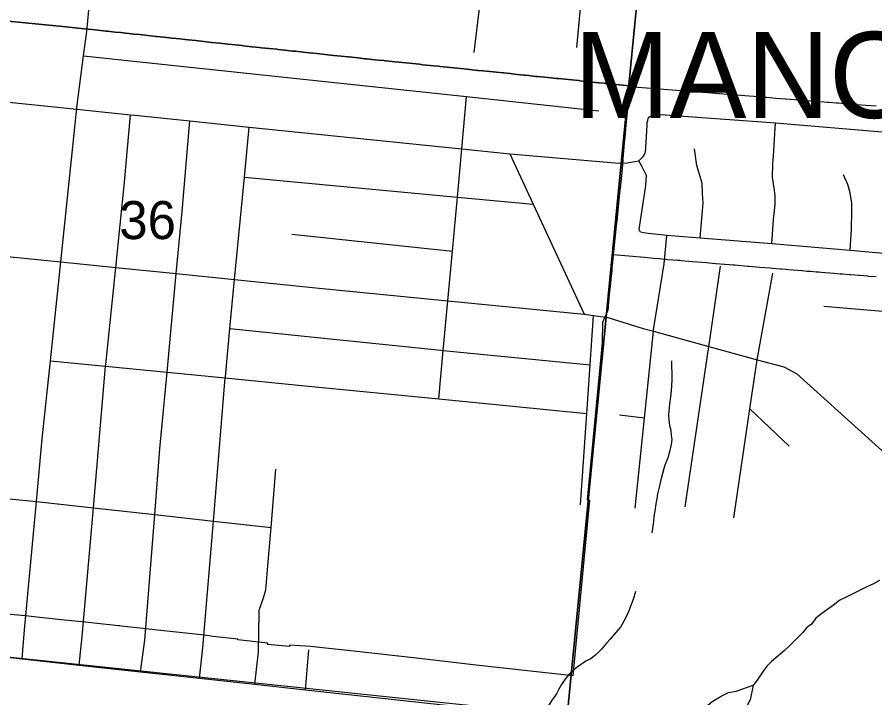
# Model space of a CAD drawing. Extents: x 0 to 34, y 0 to 22.
# Drawn here: x 2.959 to 3.903, y 14.383 to 15.132 of the extents above; entities that cross this region are included whole.
import ezdxf

# ---------------------------------------------------------------- set-up
doc = ezdxf.new("R2010")
doc.units = 0
for name, color, linetype in [('GM_X_City_Street', 7, 'Continuous'), ('GM_X_Corporation', 7, 'Continuous'), ('GM_X_Corporation_Text', 7, 'Continuous'), ('GM_X_County_Road', 7, 'Continuous'), ('GM_X_Minor_River', 7, 'Continuous'), ('GM_X_Rail_Line', 7, 'Continuous'), ('GM_X_Section', 7, 'Continuous'), ('GM_X_Section_Text', 7, 'Continuous'), ('GM_X_Township_Road', 7, 'Continuous'), ('GM_X_Unincorporated', 7, 'Continuous')]:
    doc.layers.add(name, color=color, linetype=linetype)

msp = doc.modelspace()

# ---------------------------------------------------------------- linework, layer by layer
at = {"layer": 'GM_X_City_Street'}
for p, q in [((3.5011, 14.98187), (3.62102, 14.9718)), ((3.26127, 14.8935), (3.43788, 14.87484)), ((3.76513, 14.70152), (3.80833, 14.6602)), ((3.64922, 14.69101), (3.62172, 14.6944)), ((2.96476, 14.42637), (2.96712, 14.45835)), ((3.02725, 14.41951), (3.03073, 14.45098)), ((3.09491, 14.41208), (3.09973, 14.44688)), ((3.15963, 14.40498), (3.16331, 14.43837)), ((3.22062, 14.3983), (3.22472, 14.43409)), ((3.27619, 14.39219), (3.27998, 14.43638))]:
    msp.add_line(p, q, dxfattribs=at)
for points in [[(3.03563, 15.11632), (3.03897, 15.15202), (3.05874, 15.36345), (3.06149, 15.39296), (3.0637, 15.43644), (3.06457, 15.45517), (3.06481, 15.45829), (3.0659, 15.46093), (3.06878, 15.46502), (3.07542, 15.47281), (3.10941, 15.51176), (3.11264, 15.51927), (3.14667, 15.58742), (3.14781, 15.58969), (3.18775, 15.68951), (3.25678, 15.862)], [(3.46171, 15.09354), (3.47289, 15.18456)], [(3.47353, 15.18979), (3.57347, 15.17785), (3.5772, 15.17547), (3.57976, 15.17162), (3.58075, 15.16589), (3.57449, 15.09888)], [(3.02261, 15.01091), (3.02415, 15.0257), (3.0247, 15.03086), (3.0249, 15.03278), (3.03219, 15.08959), (3.03563, 15.11632)], [(3.03219, 15.08959), (3.45359, 15.04479), (3.59915, 15.02932)], [(3.42284, 14.71221), (3.42777, 14.76551), (3.43283, 14.82022), (3.43788, 14.87484), (3.44338, 14.93434), (3.44827, 14.98731), (3.45359, 15.04479)], [(3.03073, 14.45098), (3.04295, 14.59237), (3.05643, 14.74834), (3.05659, 14.75024), (3.06759, 14.85687), (3.07725, 14.95055), (3.08379, 15.02479)], [(3.09973, 14.44688), (3.11047, 14.58496), (3.11612, 14.65751), (3.12398, 14.74167), (3.13412, 14.8501), (3.14051, 14.91857), (3.14903, 15.01808)], [(2.96712, 14.45835), (2.9803, 14.59925), (2.98676, 14.66831), (2.99576, 14.75434), (3.00713, 14.86303), (3.02261, 15.01091)], [(3.16331, 14.43837), (3.17495, 14.57788), (3.18808, 14.73533), (3.18819, 14.73674), (3.19325, 14.78984), (3.19836, 14.84356), (3.2091, 14.95629), (3.21434, 15.01136)], [(3.2091, 14.95629), (3.44338, 14.93434), (3.52672, 14.92653)], [(2.8659, 14.87742), (2.93712, 14.87016), (3.00713, 14.86303), (3.06759, 14.85687), (3.13412, 14.8501), (3.19836, 14.84356), (3.28757, 14.83447), (3.43283, 14.82022), (3.58274, 14.80551)], [(3.63908, 14.59219), (3.64922, 14.69101), (3.65903, 14.78664), (3.65919, 14.78816), (3.67083, 14.86098)], [(3.69418, 14.59339), (3.72005, 14.76996), (3.72104, 14.77675), (3.73299, 14.85823)], [(3.74741, 14.58136), (3.76513, 14.70152), (3.77308, 14.75545), (3.79051, 14.85064)], [(3.84657, 14.81423), (3.95876, 14.80488), (4.03983, 14.79812), (4.04133, 14.79717), (4.0428, 14.79538)], [(3.57891, 14.59561), (3.58571, 14.69621), (3.58933, 14.7497), (3.59302, 14.8041)], [(3.19325, 14.78984), (3.4254, 14.76574), (3.42777, 14.76551), (3.58933, 14.7497)], [(2.99576, 14.75434), (3.05643, 14.74834), (3.12398, 14.74167), (3.18808, 14.73533), (3.27957, 14.72629), (3.42284, 14.71221), (3.58571, 14.69621)], [(3.22472, 14.43409), (3.2253, 14.47695), (3.2253, 14.47963), (3.22562, 14.48089), (3.23022, 14.49345), (3.23265, 14.50214), (3.23487, 14.52871), (3.2384, 14.57091), (3.24375, 14.63497)], [(2.84158, 14.61448), (2.91375, 14.60656), (2.95071, 14.6025), (2.9803, 14.59925), (3.04295, 14.59237), (3.11047, 14.58496), (3.17495, 14.57788), (3.2384, 14.57091)]]:
    msp.add_lwpolyline(points, dxfattribs=at)
at = {"layer": 'GM_X_Corporation'}
for points in [[(3.90416, 15.03418), (3.89267, 15.035), (3.87689, 15.03624), (3.87174, 15.03669), (3.86257, 15.03748), (3.86038, 15.03767), (3.85194, 15.0384), (3.85109, 15.03847), (3.84263, 15.03914), (3.8419, 15.0392), (3.83916, 15.03941), (3.83315, 15.0399), (3.8322, 15.03998), (3.82388, 15.04066), (3.82287, 15.04074), (3.81892, 15.04101), (3.80491, 15.04201), (3.80389, 15.0421), (3.7939, 15.04291), (3.78355, 15.04375), (3.78092, 15.04396), (3.76966, 15.04487), (3.75974, 15.04566), (3.75535, 15.04605), (3.75066, 15.04636), (3.74133, 15.0471), (3.73145, 15.0479), (3.71877, 15.04891), (3.70825, 15.04976), (3.6993, 15.05048), (3.69001, 15.05115), (3.68951, 15.05119), (3.68478, 15.05158), (3.67986, 15.05199), (3.67061, 15.05274), (3.66117, 15.05342), (3.63277, 15.05565), (3.63286, 15.05664), (3.62196, 15.05783), (3.61455, 15.05864), (3.60701, 15.05938), (3.60611, 15.05943), (3.60545, 15.05947), (3.59947, 15.06011), (3.59193, 15.06085), (3.5905, 15.061), (3.58665, 15.06139), (3.58438, 15.06164), (3.57803, 15.06234), (3.57718, 15.06243), (3.57698, 15.06245), (3.56944, 15.06319), (3.56567, 15.06355), (3.5619, 15.06394), (3.55423, 15.06474), (3.55241, 15.06493), (3.54669, 15.06552), (3.53915, 15.06625), (3.53173, 15.06694), (3.52979, 15.06714), (3.5242, 15.06771), (3.52202, 15.06794), (3.51804, 15.06847), (3.51666, 15.06856), (3.50913, 15.06934), (3.50626, 15.06961), (3.50159, 15.07011), (3.49451, 15.07085), (3.49419, 15.07088), (3.48664, 15.07164), (3.48287, 15.07197), (3.47897, 15.07237), (3.47144, 15.07314), (3.46676, 15.07362), (3.46564, 15.07374), (3.46208, 15.07412), (3.45454, 15.07492), (3.44701, 15.07573), (3.44325, 15.07613), (3.43948, 15.07653), (3.43208, 15.07731), (3.42454, 15.07812), (3.4226, 15.0783), (3.417, 15.07885), (3.41369, 15.07915), (3.41323, 15.0792), (3.40934, 15.0796), (3.40557, 15.07999), (3.40375, 15.08018), (3.4018, 15.08039), (3.39427, 15.08117), (3.38686, 15.08194), (3.37932, 15.08273), (3.37438, 15.08324), (3.37178, 15.08351), (3.36424, 15.08426), (3.36406, 15.08428), (3.36243, 15.08447), (3.35671, 15.08512), (3.35293, 15.08546), (3.3493, 15.08585), (3.34358, 15.08644), (3.34176, 15.08659), (3.33422, 15.08736), (3.32372, 15.08844), (3.32317, 15.0885), (3.31563, 15.0893), (3.30696, 15.09023), (3.29782, 15.0912), (3.28918, 15.09212), (3.28027, 15.09307), (3.27125, 15.09404), (3.26521, 15.09468), (3.26208, 15.09501), (3.2536, 15.09592), (3.24644, 15.09668), (3.24463, 15.09688), (3.23619, 15.09777), (3.22767, 15.09868), (3.22565, 15.0989), (3.21725, 15.09979), (3.20821, 15.10076), (3.2066, 15.10093), (3.19947, 15.10169), (3.1908, 15.10261), (3.18801, 15.10291), (3.18191, 15.10356), (3.17299, 15.10451), (3.16449, 15.10545), (3.15579, 15.10641), (3.14708, 15.10738), (3.14387, 15.10773), (3.1383, 15.10832), (3.1293, 15.10928), (3.1204, 15.11022), (3.1123, 15.11108), (3.11159, 15.11116), (3.10299, 15.11207), (3.09403, 15.11302), (3.08761, 15.11371), (3.08503, 15.11398), (3.07581, 15.11496), (3.07303, 15.11525), (3.06697, 15.1159), (3.05866, 15.11678), (3.05708, 15.11695), (3.04154, 15.1186), (3.03278, 15.11953), (3.01315, 15.12149), (2.93391, 15.12941)], [(2.93391, 15.12941), (3.01315, 15.12149), (3.03278, 15.11953), (3.04154, 15.1186), (3.05708, 15.11695), (3.05866, 15.11678), (3.06697, 15.1159), (3.07303, 15.11525), (3.07581, 15.11496), (3.08503, 15.11398), (3.08761, 15.11371), (3.09403, 15.11302), (3.10299, 15.11207), (3.11159, 15.11116), (3.1123, 15.11108), (3.1204, 15.11022), (3.1293, 15.10928), (3.1383, 15.10832), (3.14387, 15.10773), (3.14708, 15.10738), (3.15579, 15.10641), (3.16449, 15.10545), (3.17299, 15.10451), (3.18191, 15.10356), (3.18801, 15.10291), (3.1908, 15.10261), (3.19947, 15.10169), (3.2066, 15.10093), (3.20821, 15.10076), (3.21725, 15.09979), (3.22565, 15.0989), (3.22767, 15.09868), (3.23619, 15.09777), (3.24463, 15.09688), (3.24644, 15.09668), (3.2536, 15.09592), (3.26208, 15.09501), (3.26521, 15.09468), (3.27125, 15.09404), (3.28027, 15.09307), (3.28918, 15.09212), (3.29782, 15.0912), (3.30696, 15.09023), (3.31563, 15.0893), (3.32317, 15.0885), (3.32372, 15.08844), (3.33422, 15.08736), (3.34176, 15.08659), (3.34358, 15.08644), (3.3493, 15.08585), (3.35293, 15.08546), (3.35671, 15.08512), (3.36243, 15.08447), (3.36406, 15.08428), (3.36424, 15.08426), (3.37178, 15.08351), (3.37438, 15.08324), (3.37932, 15.08273), (3.38686, 15.08194), (3.39427, 15.08117), (3.4018, 15.08039), (3.40375, 15.08018), (3.40557, 15.07999), (3.40934, 15.0796), (3.41323, 15.0792), (3.41369, 15.07915), (3.417, 15.07885), (3.4226, 15.0783), (3.42454, 15.07812), (3.43208, 15.07731), (3.43948, 15.07653), (3.44325, 15.07613), (3.44701, 15.07573), (3.45454, 15.07492), (3.46208, 15.07412), (3.46564, 15.07374), (3.46676, 15.07362), (3.47144, 15.07314), (3.47897, 15.07237), (3.48287, 15.07197), (3.48664, 15.07164), (3.49419, 15.07088), (3.49451, 15.07085), (3.50159, 15.07011), (3.50626, 15.06961), (3.50913, 15.06934), (3.51666, 15.06856), (3.51804, 15.06847), (3.52202, 15.06794), (3.5242, 15.06771), (3.52979, 15.06714), (3.53173, 15.06694), (3.53915, 15.06625), (3.54669, 15.06552), (3.55241, 15.06493), (3.55423, 15.06474), (3.5619, 15.06394), (3.56567, 15.06355), (3.56944, 15.06319), (3.57698, 15.06245), (3.57718, 15.06243), (3.57803, 15.06234), (3.58438, 15.06164), (3.5905, 15.061), (3.59193, 15.06085), (3.59947, 15.06011), (3.60545, 15.05947), (3.60611, 15.05943), (3.60701, 15.05938), (3.61455, 15.05864), (3.62196, 15.05783), (3.63286, 15.05664), (3.63277, 15.05565), (3.63251, 15.05279), (3.63068, 15.03306), (3.62979, 15.02355), (3.62956, 15.02107), (3.62951, 15.02053), (3.62848, 15.0094), (3.62842, 15.00869), (3.62762, 15.00011), (3.62735, 14.99725), (3.62708, 14.99427), (3.62543, 14.97654), (3.62531, 14.97505), (3.62467, 14.96555), (3.62464, 14.96517), (3.62247, 14.944), (3.6223, 14.94239), (3.62154, 14.93495), (3.62045, 14.9244), (3.6204, 14.92391), (3.62, 14.92), (3.61952, 14.91531), (3.6194, 14.91411), (3.61936, 14.91373), (3.61904, 14.91062), (3.61823, 14.90279), (3.61821, 14.90254), (3.61494, 14.87076), (3.61415, 14.86287), (3.61409, 14.86229), (3.61383, 14.85962), (3.6135, 14.85632), (3.61325, 14.85383), (3.61281, 14.84978), (3.61232, 14.84525), (3.61212, 14.84312), (3.61149, 14.83678), (3.61053, 14.82697), (3.60886, 14.80995), (3.60322, 14.79647), (3.60263, 14.77385), (3.58624, 14.60109), (3.58891, 14.60079), (3.57052, 14.40759), (3.46426, 14.41954), (3.39506, 14.42732), (3.3261, 14.43508), (3.29183, 14.43871), (3.28215, 14.43973), (3.25881, 14.44138), (3.2587, 14.43993), (3.23464, 14.44213), (3.23476, 14.44345), (3.22509, 14.44477), (3.20186, 14.44738), (3.20191, 14.44793), (3.17442, 14.45089), (3.16532, 14.45232), (3.13771, 14.4553), (3.1103, 14.45825), (3.10089, 14.45935), (3.07337, 14.46233), (3.07189, 14.46249), (3.07043, 14.46265), (3.04369, 14.46555), (3.0343, 14.46653), (3.00765, 14.46932), (2.98079, 14.47213), (2.97142, 14.47311), (2.94404, 14.47598)]]:
    msp.add_lwpolyline(points, dxfattribs=at)
at = {"layer": 'GM_X_County_Road'}
msp.add_line((3.58274, 14.80551), (3.59302, 14.8041), dxfattribs=at)
for points in [[(2.80934, 15.05588), (2.81501, 15.05462), (2.88544, 15.04518), (2.95345, 15.03819), (3.0247, 15.03086), (3.08379, 15.02479)], [(3.08379, 15.02479), (3.08863, 15.02429), (3.14903, 15.01808), (3.21434, 15.01136), (3.44827, 14.98731), (3.5011, 14.98187), (3.52672, 14.92653), (3.58274, 14.80551)], [(3.59302, 14.8041), (3.60685, 14.80221), (3.60886, 14.80193), (3.64773, 14.78973), (3.65903, 14.78664), (3.72005, 14.76996), (3.77308, 14.75545), (3.80255, 14.74739), (3.80895, 14.74423), (3.81684, 14.73988), (3.93685, 14.63171), (4.01349, 14.56264), (4.01967, 14.5562), (4.02763, 14.54792), (4.0401, 14.53057), (4.08642, 14.46619), (4.09085, 14.45964), (4.09556, 14.44816), (4.10067, 14.43166), (4.11093, 14.39853), (4.11888, 14.37287)], [(2.81477, 14.44261), (2.82467, 14.44169), (2.82792, 14.44138), (2.88825, 14.43476), (2.96476, 14.42637), (3.02725, 14.41951), (3.09491, 14.41208), (3.15963, 14.40498), (3.22062, 14.3983), (3.27619, 14.39219), (3.42432, 14.37595), (3.59346, 14.35739), (3.65253, 14.35091), (3.67803, 14.34811), (3.68216, 14.34613), (3.68779, 14.3426), (3.81244, 14.22461)]]:
    msp.add_lwpolyline(points, dxfattribs=at)
at = {"layer": 'GM_X_Minor_River'}
for points in [[(3.67898, 14.75415), (3.67912, 14.74806), (3.6792, 14.74046), (3.67933, 14.73399), (3.67903, 14.72641), (3.67845, 14.72149), (3.67781, 14.71468), (3.67672, 14.70636), (3.67606, 14.69917), (3.67587, 14.69424), (3.67605, 14.68929), (3.67695, 14.68317), (3.67826, 14.67779), (3.6788, 14.67207), (3.67938, 14.66749), (3.67879, 14.66219), (3.67694, 14.65391), (3.67479, 14.64754), (3.67181, 14.6393), (3.6701, 14.63443), (3.66738, 14.62314), (3.66555, 14.61524), (3.66373, 14.60772), (3.66276, 14.60243), (3.66178, 14.59678), (3.66071, 14.58884), (3.65973, 14.58318), (3.65912, 14.5775), (3.65805, 14.56957), (3.65749, 14.56503)], [(3.90776, 14.51246), (3.90116, 14.50894), (3.89303, 14.50509), (3.88567, 14.5016), (3.87713, 14.49701), (3.87132, 14.49421), (3.86357, 14.49035), (3.85846, 14.48601), (3.85104, 14.48099), (3.8444, 14.47633), (3.83773, 14.47091), (3.83292, 14.46464), (3.82743, 14.46031), (3.82343, 14.45516), (3.81829, 14.45005), (3.80919, 14.44093), (3.80327, 14.43547), (3.79384, 14.4275), (3.78913, 14.42352), (3.78398, 14.41841), (3.77836, 14.41067), (3.77472, 14.40512), (3.77149, 14.40031), (3.76885, 14.39739)], [(3.63938, 14.50042), (3.63759, 14.49365), (3.63208, 14.47906), (3.62835, 14.47124), (3.62302, 14.4612), (3.61785, 14.45533), (3.61148, 14.44799), (3.60751, 14.4436), (3.60193, 14.43699), (3.5956, 14.43079), (3.59051, 14.42682), (3.58468, 14.42365), (3.57648, 14.41791), (3.57179, 14.41468), (3.56667, 14.40995), (3.56268, 14.40518), (3.55784, 14.39816), (3.55498, 14.39295), (3.55249, 14.38774), (3.54767, 14.3811), (3.54443, 14.37591), (3.54038, 14.36962), (3.53753, 14.3648)], [(3.76885, 14.39739), (3.7655, 14.38106), (3.76115, 14.37279), (3.75148, 14.36387), (3.74338, 14.35833), (3.73797, 14.3535), (3.73221, 14.35057), (3.72351, 14.35227), (3.7175, 14.35581), (3.71379, 14.36044), (3.71276, 14.36616), (3.71632, 14.37331), (3.72366, 14.37924), (3.73366, 14.38512), (3.74172, 14.38914), (3.75011, 14.39087)], [(3.75011, 14.39087), (3.76885, 14.39739)]]:
    msp.add_lwpolyline(points, dxfattribs=at)
at = {"layer": 'GM_X_Rail_Line'}
msp.add_lwpolyline([(3.90418, 14.84641), (3.8956, 14.84711), (3.89487, 14.84717), (3.88605, 14.84789), (3.88526, 14.84795), (3.87619, 14.84869), (3.87606, 14.8487), (3.8748, 14.8488), (3.86714, 14.84944), (3.86645, 14.84948), (3.86451, 14.84965), (3.85745, 14.85022), (3.85715, 14.85025), (3.85312, 14.85058), (3.84763, 14.85102), (3.84362, 14.85135), (3.84107, 14.85156), (3.83818, 14.8518), (3.83238, 14.85227), (3.82986, 14.85248), (3.82804, 14.85263), (3.82295, 14.85305), (3.822, 14.85313), (3.81766, 14.8535), (3.80823, 14.85429), (3.80473, 14.85458), (3.80019, 14.85496), (3.79977, 14.855), (3.79879, 14.85508), (3.79052, 14.85578), (3.78746, 14.85603), (3.77614, 14.85698), (3.76409, 14.85799), (3.76293, 14.85809), (3.74878, 14.85928), (3.74689, 14.85944), (3.73795, 14.86019), (3.73745, 14.86023), (3.73742, 14.86023), (3.72805, 14.86102), (3.72754, 14.86106), (3.71763, 14.86189), (3.70772, 14.86273), (3.70175, 14.86323), (3.69791, 14.86355), (3.68945, 14.86426), (3.68809, 14.86437), (3.68621, 14.86453), (3.67504, 14.86544), (3.66568, 14.86621), (3.65901, 14.86681), (3.64942, 14.86767), (3.61494, 14.87076), (3.61415, 14.86287), (3.61409, 14.86229), (3.61383, 14.85962), (3.6135, 14.85632), (3.61325, 14.85383), (3.61281, 14.84978), (3.61232, 14.84525), (3.61212, 14.84312), (3.61149, 14.83678), (3.61053, 14.82697), (3.60886, 14.80995), (3.60322, 14.79647), (3.60263, 14.77385), (3.58624, 14.60109), (3.58891, 14.60079), (3.57052, 14.40759), (3.46426, 14.41954), (3.39506, 14.42732), (3.3261, 14.43508), (3.29183, 14.43871), (3.28215, 14.43973), (3.25881, 14.44138), (3.2587, 14.43993), (3.23464, 14.44213), (3.23476, 14.44345), (3.22509, 14.44477), (3.20186, 14.44738), (3.20191, 14.44793), (3.17442, 14.45089), (3.16532, 14.45232), (3.13771, 14.4553), (3.1103, 14.45825), (3.10089, 14.45935), (3.07337, 14.46233), (3.07189, 14.46249), (3.07043, 14.46265), (3.04369, 14.46555), (3.0343, 14.46653), (3.00765, 14.46932), (2.98079, 14.47213), (2.97142, 14.47311), (2.94404, 14.47598)], dxfattribs=at)
at = {"layer": 'GM_X_Section'}
for points in [[(2.64289, 15.47897), (3.66293, 15.37296), (3.56435, 14.36374), (2.54583, 14.47048)], [(3.66293, 15.37296), (4.67535, 15.28302), (4.56729, 14.27326), (3.56435, 14.36374)]]:
    msp.add_lwpolyline(points, close=True, dxfattribs=at)
at = {"layer": 'GM_X_Township_Road'}
msp.add_line((3.67083, 14.86098), (3.67381, 14.89211), dxfattribs=at)
for points in [[(3.64306, 14.97429), (3.64774, 14.97883), (3.64945, 14.98132), (3.65052, 14.98404), (3.65063, 14.98901), (3.65166, 15.0008), (3.6521, 15.01332), (3.65226, 15.0163), (3.65277, 15.01848), (3.65346, 15.02066), (3.6552, 15.02279), (3.65891, 15.02456), (3.66018, 15.02497), (3.66213, 15.02532), (3.66702, 15.0252), (3.79334, 15.01612), (3.93241, 15.00409), (3.98508, 14.99869), (4.03573, 14.99422)], [(3.78929, 14.88272), (3.79113, 14.90948), (3.79296, 14.92621), (3.79302, 14.93593), (3.79177, 14.94429), (3.7901, 14.95611), (3.79051, 14.97142), (3.79105, 14.97938), (3.79334, 15.01612)], [(3.71039, 14.8893), (3.71376, 14.92816), (3.7132, 14.93842), (3.71265, 14.94945), (3.70694, 14.96894), (3.70426, 14.98722)], [(3.62102, 14.9718), (3.63013, 14.97195), (3.64306, 14.97429)], [(4.07025, 14.86091), (4.06023, 14.8611), (3.98493, 14.86654), (3.9283, 14.87064), (3.87548, 14.8757), (3.78929, 14.88272), (3.71039, 14.8893), (3.67381, 14.89211), (3.65335, 14.89426), (3.64812, 14.89481), (3.64504, 14.89572), (3.64326, 14.89853), (3.6509, 14.94691), (3.65132, 14.95791), (3.64953, 14.9619), (3.64678, 14.96768), (3.64306, 14.97429)], [(3.87548, 14.8757), (3.87709, 14.89944), (3.87753, 14.91779), (3.87753, 14.92762), (3.87558, 14.93895), (3.87305, 14.94828), (3.8683, 14.9587)]]:
    msp.add_lwpolyline(points, dxfattribs=at)
at = {"layer": 'GM_X_Unincorporated'}
msp.add_lwpolyline([(2.5091, 14.1), (3.53884, 14.1), (3.56435, 14.36374), (2.54583, 14.47048)], close=True, dxfattribs=at)

# ---------------------------------------------------------------- texts
at = {"layer": 'GM_X_Corporation_Text'}
msp.add_text('MANOR', height=0.094697, rotation=0.00001, dxfattribs=at).set_placement((3.57148, 15.02134))
at = {"layer": 'GM_X_Section_Text'}
msp.add_text('36', height=0.041856, rotation=0.00001, dxfattribs=at).set_placement((3.07152, 14.88809))

doc.saveas('drawing.dxf')
